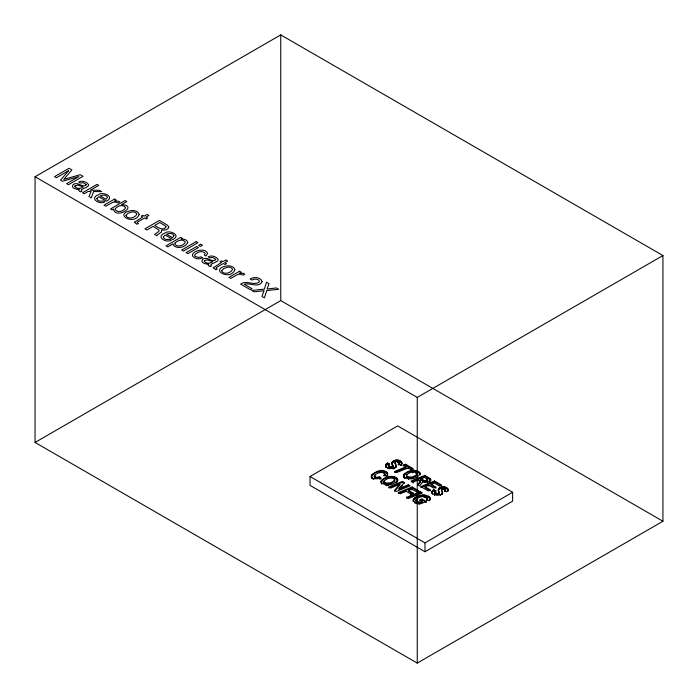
<?xml version="1.0" encoding="UTF-8"?>
<svg xmlns="http://www.w3.org/2000/svg" width="698" height="698" viewBox="0 0 698 698"><rect width="100%" height="100%" fill="white"/><g stroke="black" fill="none" stroke-linecap="round" stroke-linejoin="round"><path stroke-width="1.05" d="M387.669 474.396L387.364 475.853L387.669 475.277C384.964 461.282 356.992 482.091 381.344 478.296L379.712 476.943L375.794 477.292L374.311 475.731C376.554 472.991 381.527 471.298 384.685 473.436L384.668 475.382L384.877 473.925M372.025 477.537L372.025 478.427C369.512 471.961 386.64 468.375 387.669 475.277M429.881 497.587L429.296 500.806L429.994 499.602L429.881 497.587C425.797 492.814 413.556 494.708 413.146 501.513C414.909 495.606 425.789 493.809 429.881 498.477M396.202 466.107L395.958 467.477L396.255 465.61L395.164 462.198L396.83 461.561L398.331 462.041L399.134 463.01L398.933 464.406L398.933 462.512M442.611 492.378L442.567 493.756L441.406 489.333L442.515 488.391L445.289 489.281L445.49 490.659L444.696 491.706M385.488 465.06L386.212 467.581L385.488 465.941L385.837 464.301L387.503 462.983L389.51 463.995C385.75 465.924 391.569 469.58 393.122 466.822C387.407 460.13 401.62 457.094 401.9 463.847L401.786 462.425M391.953 463.769L392.006 462.381M445.49 489.769L444.696 490.816L446.703 491.854C452.06 487.335 439.129 484.264 438.309 489.647L439.478 493.591C437.925 496.348 432.114 492.683 435.866 490.764L433.868 489.743L432.908 490.371L431.844 491.82L431.966 493.53L432.193 491.95L433.868 490.633L433.868 489.743M439.016 492.273L438.309 490.528C439.426 486.436 447.942 486.742 448.177 491.156L448.142 489.193M427.604 480.791L427.403 479.168L424.559 477.476L420.859 478.976L420.859 479.866L424.855 481.646L427.141 481.192L427.673 479.491M401.9 462.966L400.347 465.095L398.34 464.057L399.134 463.01M427.246 498.311L427.089 499.829L427.002 497.735C423.721 495.301 418.39 496.932 415.991 499.873L416.156 501.452L416.915 502.089L420.109 503.075L422.168 502.246L422.168 501.356L419.707 499.934L422.002 499L426.304 501.487L426.304 502.368L422.002 499.881L419.707 500.824M381.038 481.445C383.821 476.35 393.942 474.143 397.686 479.264C396.255 485.232 383.595 487.344 381.038 481.445L381.832 484.089L381.832 483.208M397.686 479.264L397.712 480.835C395.312 474.605 382.521 477.074 381.064 482.955M396.255 465.61L396.255 466.5L395.042 463.455L395.548 461.867M403.427 475.425C406.21 470.321 416.34 468.122 420.074 473.244C418.643 479.203 405.983 481.323 403.427 475.425L403.453 476.935C404.91 471.054 417.701 468.585 420.1 474.815L420.074 473.244M430.736 479.605C429.462 482.519 425.213 482.999 422.526 481.829L419.725 485.983L417.596 484.752L420.318 481.358L419.611 480.294L418.791 479.823L413.094 482.152L411.113 481.009L424.873 475.382L430.116 478.505L430.736 480.494L430.622 479.064M442.611 493.259L441.52 488.966M385.488 465.941L387.503 463.865L387.503 462.983M392.006 463.263C394.021 460.034 399.727 460.174 401.786 463.315M388.315 465.208L390.217 466.726L392.599 466.543L393.122 465.941L391.953 462.879M439.478 492.701L437.454 493.652L434.671 491.977M431.844 491.82L431.966 492.64C434.226 495.929 440.29 496.252 442.567 492.867M384.022 481.332C386.151 478.4 391.587 476.856 394.658 479.194L394.78 480.782C392.651 483.714 387.207 485.311 384.144 482.955L384.022 481.332L384.144 482.955M384.022 482.213L384.45 480.529M406.411 475.303C408.548 472.38 413.975 470.827 417.046 473.174L417.168 473.872C415.04 476.804 409.595 478.4 406.533 476.045L406.411 475.303L406.533 476.935C409.595 479.282 415.04 477.694 417.168 474.762L417.046 474.064M401.036 464.571L401.036 465.461L401.821 464.397M384.144 482.074C387.207 484.421 392.651 482.833 394.78 479.892M415.991 500.754L416.47 499.995M420.301 480.826L420.318 482.248L417.596 485.634L417.596 484.752M396.246 482.013L396.246 482.903L397.485 480.652M426.53 500.518L427.089 498.939M399.082 488.521L408.295 484.761L408.295 485.651L399.082 489.411L399.082 488.521L404.343 482.484L402.493 481.411L388.734 487.038L390.583 488.103L399.823 484.325L399.823 485.206L394.536 491.27L394.536 490.38L399.823 484.325M399.082 489.411L402.371 485.634M384.668 474.492L383.996 475.155L386.116 476.123L387.364 474.972M395.958 466.587C393.436 469.152 388.865 469.012 386.212 466.7M429.296 499.916L428.633 500.545L426.53 499.628M420.859 478.976L424.855 480.765L427.604 479.91M35.057 176.751L280.753 34.9L662.943 255.555L662.943 521.249L417.247 663.1L35.057 442.445L35.057 176.751L417.247 397.406L662.943 255.555M35.057 442.445L280.753 300.594L662.943 521.249M310.034 476.507L397.651 425.92L512.62 492.299L512.62 501.164L425.003 551.752L310.034 485.372L310.034 476.507L425.003 542.887L512.62 492.299M388.734 487.919L402.493 482.301L404.343 483.365L404.343 482.484M411.113 481.89L424.873 476.272L430.622 479.954M398.366 493.486L398.366 492.596L412.125 486.977L418.87 490.869L416.566 491.811L411.811 489.062L408.505 490.406L408.505 491.296L413.164 493.983L413.164 493.102L408.505 490.406M399.343 493.085L412.125 487.858L418.87 491.758M436.093 488.094L431.111 485.215L431.111 484.333L434.235 483.06L439.382 486.035L441.686 485.093L434.549 480.966L420.789 486.593L428.31 490.938L430.605 489.987L425.065 486.794L425.065 487.684L430.605 490.877M420.789 487.474L434.549 481.856L440.796 485.459M431.111 485.215L432.673 484.578M406.541 497.316L420.301 491.697L422.273 492.84L408.513 498.459L406.541 497.316L406.541 498.198L420.301 492.579L421.618 493.338M403.226 465.156L405.529 464.214L413.12 468.594L410.817 469.536L408.033 467.93L396.569 472.607L394.588 471.464L394.588 472.354L406.053 467.677L406.053 466.788L403.226 465.156L403.226 466.046L405.529 465.104L413.12 469.484M394.588 471.464L406.053 466.788M425.065 486.794L428.808 485.276L433.79 488.146L436.093 487.213L431.111 484.333M398.366 492.596L400.347 493.739L406.201 491.348L410.869 494.036L413.164 493.102M426.304 501.487L420.397 503.895L414.839 502.342L413.103 500.021M415.991 499.873L418.242 501.766L420.109 502.194L422.168 501.356M374.311 476.621L374.913 477.842L376.92 478.313L379.712 477.825L379.712 476.943M445.49 490.659L443.919 489.342L443.919 488.46M372.767 478.941L373.578 479.343L373.578 478.453M387.503 463.865L388.838 464.545M433.868 490.633L435.866 491.654L435.866 490.764M408.295 484.761L410.145 485.834L396.385 491.453L394.536 490.38M426.74 479.613L427.673 480.372M419.611 481.184L420.318 482.248M384.877 474.815L384.136 472.991M427.246 499.201L427.002 497.735M398.933 463.402L399.134 463.891M439.391 493.093L439.478 493.591M447.828 488.679L447.828 489.56M447.322 488.181L447.322 489.071M446.615 487.701L446.615 488.591M445.795 487.3L445.795 488.19M445.289 489.281L445.298 491.174M444.949 487.021L444.949 487.902M444.687 488.809L444.687 489.691M444.076 486.846L444.076 487.736M443.195 488.33L443.195 489.211M443.16 486.794L443.16 487.684M442.515 488.391L442.515 489.281M442.314 493.355L441.878 494.708L441.878 493.826M442.244 486.855L442.244 487.745M441.913 488.635L441.913 489.525M441.372 487.03L441.372 487.911M441.406 489.333L441.406 490.223M440.534 487.309L440.534 488.199M440.368 494.69L440.368 495.571M439.731 487.71L439.731 488.6M439.391 492.203L439.321 493.914M439.068 488.164L439.068 489.054M438.963 493.312L438.963 494.193M438.614 488.644L438.614 489.534M438.361 489.141L438.309 490.528M438.257 493.582L438.257 494.463M437.454 493.652L437.454 494.533M436.573 493.486L436.573 494.376M435.674 493.085L435.674 493.975M435.098 492.692L435.098 493.573M434.767 491.645L434.775 493.207M434.549 480.966L434.549 481.856M434.514 494.673L434.514 495.563M432.908 490.371L432.908 491.261M432.568 493.46L432.568 494.35M432.193 491.069L432.193 491.95M430.116 478.505L430.116 479.386M430.047 480.809L430.047 481.699M430.029 498.136L429.994 499.602M429.75 499.306L429.75 500.196M429.54 497.063L429.54 497.953M429.157 481.419L429.157 482.309M429.017 496.566L429.017 497.447M428.808 485.276L428.808 486.157M428.319 496.095L428.319 496.976M427.56 482.126L427.56 483.007M427.403 479.168L427.403 480.058M427.141 480.303L427.141 481.192M426.469 480.59L426.469 481.472M426.365 497.22L426.365 498.11M425.675 480.748L425.675 481.629M425.344 496.793L425.344 497.683M425.003 542.887L425.003 551.752M424.873 475.382L424.873 476.272M424.855 480.765L424.855 481.646M424.899 495.057L424.899 495.938M424.114 480.643L424.114 481.524M424.122 496.575L424.122 497.456M423.878 494.995L423.878 495.885M423.206 480.276L423.206 481.166M422.779 495.039L422.779 495.929M422.526 481.829L422.526 482.719M422.002 499L422.002 499.881M421.906 479.587L421.906 480.468M420.301 491.697L420.301 492.579M420.109 502.194L420.109 503.075M419.812 472.616L419.812 473.497M419.306 472.031L419.306 472.921M418.94 503.72L418.94 504.61M418.791 479.823L418.791 480.704M418.556 471.508L418.556 472.398M417.674 471.08L417.674 471.961M417.247 397.406L417.247 663.1M416.915 501.208L416.915 502.089M416.715 470.749L416.715 471.639M416.697 474.719L416.697 475.6M416.374 472.581L416.374 473.471M416.156 500.562L416.156 501.452M416.043 502.918L416.043 503.808M415.668 470.531L415.668 471.42M415.485 472.232L415.485 473.122M414.839 502.342L414.839 503.223M414.542 470.426L414.542 471.307M414.647 497.875L414.647 498.756M413.853 498.581L413.853 499.463M413.347 470.426L413.347 471.307M413.338 499.297L413.338 500.187M413.094 482.152L413.094 483.033M412.858 472.101L412.858 472.991M412.099 470.539L412.099 471.429M412.125 486.977L412.125 487.858M411.811 489.062L411.811 489.944M410.817 469.536L410.817 470.426M410.817 470.775L410.817 471.656M410.869 494.036L410.869 494.926M410.66 477.109L410.66 477.99M409.22 477.153L409.22 478.043M408.417 478.732L408.417 479.613M408.033 467.93L408.033 468.82M408.068 476.987L408.068 477.877M407.187 476.647L407.187 477.537M406.838 474.509L406.838 475.39M406.533 476.045L406.533 476.935M405.529 464.214L405.529 465.104M404.962 477.694L404.962 478.584L404.221 477.179M404.857 473.288L404.857 474.169M404.133 473.968L404.133 474.849M403.653 474.675L403.653 475.565M403.714 476.629L403.714 477.519M402.493 481.411L402.493 482.301M401.472 461.91L401.472 462.8M401.533 464.039L401.533 464.929M400.957 461.413L400.957 462.303M400.251 460.942L400.251 461.823M399.439 460.54L399.439 461.422M398.593 460.252L398.593 461.142M398.331 462.041L398.331 462.931M398.34 464.057L398.34 464.938M397.712 460.087L397.712 460.968M397.563 461.692L397.563 462.582M397.424 478.636L397.424 479.526M396.996 481.341L396.996 482.222M396.804 460.026L396.804 460.916M396.918 478.06L396.918 478.941M396.167 477.528L396.167 478.418M395.888 460.087L395.888 460.977M395.286 477.1L395.286 477.99M395.164 462.198L395.042 463.455M395.016 460.261L395.016 461.151M394.867 467.503L394.867 468.384M394.658 479.194L394.658 480.084L393.986 478.601M394.326 476.778L394.326 477.668M394.178 460.549L394.178 461.43M394.309 480.739L394.309 481.629M394.012 467.922L394.012 468.812M393.375 460.942L393.375 461.832M393.279 476.56L393.279 477.441M393.035 465.444L393.122 466.822M393.096 468.227L393.096 469.108M392.957 466.264L392.957 467.145M392.704 461.404L392.704 462.285M392.599 466.543L392.599 467.433M392.25 461.884L392.25 462.765M392.145 476.446L392.145 477.336M391.901 466.814L391.901 467.704M391.089 466.883L391.089 467.773M390.95 476.446L390.95 477.336M390.217 466.726L390.217 467.608M389.711 476.56L389.711 477.449M389.51 463.995L389.51 464.885M389.318 466.325L389.318 467.206M389.091 468.218L389.091 469.108M388.742 465.924L388.742 466.814M388.411 464.885L388.411 466.439M388.42 476.795L388.42 477.685M388.271 483.129L388.271 484.019M388.193 484.77L388.193 485.66M387.669 473.261L387.669 474.151M387.381 472.747L387.381 473.628M387.277 467.477L387.277 468.358M387.076 484.813L387.076 485.695M386.91 472.258L386.91 473.148M386.84 475.547L386.84 476.429M386.832 483.182L386.832 484.063M386.544 463.612L386.544 464.493M386.256 471.804L386.256 472.694M386.029 484.752L386.029 485.642M385.837 464.301L385.837 465.191M385.61 465.871L385.61 466.761M385.671 483.016L385.671 483.897M384.799 482.676L384.799 483.557M384.685 473.436L384.685 474.317M383.996 475.155L383.996 476.045M382.469 479.308L382.469 480.198M381.745 479.988L381.745 480.878M381.265 480.704L381.265 481.585M381.326 482.658L381.326 483.54M380.052 478.662L380.052 479.543M378.246 477.319L378.246 478.209M376.92 477.423L376.92 478.313M375.794 477.292L375.794 478.182M374.913 476.961L374.913 477.842M374.809 474.963L374.809 475.844M374.311 475.731L374.364 477.31M372.95 473.689L372.95 474.57M372.113 474.387L372.113 475.277M371.554 475.076L371.554 475.966M371.537 476.978L371.537 477.868M371.292 475.739L371.284 477.266M280.753 34.9L280.753 300.594M207.638 253.461L205.989 255.974L204.261 254.971L205.168 253.618L204.915 252.912C201.94 250.198 196.871 252.013 194.768 254.945A3.089 1.78 0 0 0 195.187 256.367L198.223 257.422L200.98 256.864L202.708 257.867L200.361 258.618A5.139 2.966 0 0 1 197.08 258.67C183.286 254.674 204.453 245.05 207.638 253.461M134.461 222.252L137.035 224.276L138.44 223.465L137.201 222.662L137.567 222.016L144.486 218.029L146.179 219.006L147.627 218.16L145.934 217.183L148.892 215.481L147.095 214.443L144.137 216.144L142.706 215.316L141.249 216.162L142.68 216.991L134.461 222.252M213.274 267.753L215.857 269.786L217.261 268.974L216.022 268.172L216.389 267.526L223.308 263.53L224.992 264.507L226.449 263.67L224.756 262.692L227.714 260.982L225.916 259.944L222.959 261.654L221.519 260.825L220.071 261.663L221.502 262.492L213.274 267.753M96.856 198.607C97.179 201.268 101.07 201.556 103.147 200.876L104.892 201.888C99.5 204.994 88.864 198.372 98.444 194.716C103.051 190.929 115.344 197.072 106.445 201.164L98.688 196.679L96.856 198.607M163.297 236.971C163.611 239.623 167.503 239.911 169.579 239.231L171.333 240.243C165.932 243.349 155.296 236.727 164.876 233.071C169.483 229.284 181.777 235.427 172.886 239.519L165.121 235.034L163.297 236.971M86.151 184.586L86.098 185.171C82.19 188.006 77.112 180.782 72.941 184.813C70.419 188.146 76.92 189.699 79.302 189.324L78.63 190.074L79.319 191.217L80.724 191.828L82.032 191.06C78.202 189.271 88.419 187.893 88.672 185.118L88.576 184.595C86.491 181.602 81.928 180.18 78.656 182.073L80.314 183.033L83.324 182.693L86.151 184.586M215.647 259.342L215.595 259.935C211.686 262.771 206.608 255.538 202.437 259.577C199.907 262.91 206.416 264.463 208.798 264.088L208.126 264.83L208.815 265.982L210.22 266.584L211.529 265.825C207.699 264.036 217.916 262.657 218.169 259.883L218.073 259.359C215.987 256.367 211.424 254.945 208.152 256.838L209.81 257.798L212.82 257.457L215.647 259.342M126.041 215.307L125.98 215.839C128.223 219.835 135.115 217.828 136.817 214.312L136.25 213.143L134.653 212.201A3.429 1.981 0 0 0 131.87 211.948L128.127 213.248L126.041 215.307M221.763 270.571L221.694 271.094C223.936 275.099 230.829 273.093 232.53 269.568L231.972 268.398L230.366 267.465A3.429 1.981 0 0 0 227.583 267.203L223.84 268.512L221.763 270.571M168.768 227.033L168.07 228.612L165.723 229.956L161.526 230.174L161.491 232.059L157.573 234.729L156.989 235.802L154.572 234.406L158.812 231.413L159.1 230.131L153.124 226.37L146.885 229.965L144.922 228.831L159.449 220.446L167.572 225.271L168.768 227.033M125.57 207.655C124.2 211.197 117.744 213.265 115.205 209.74L115.17 209.095C116.941 205.788 123.433 203.886 125.57 207.655M113.512 209.138C115.458 219.887 139.05 205.683 121.557 204.593L126.827 201.548L125.099 200.553L110.511 208.972L112.16 209.915L113.512 209.138M139.19 214.513C134.295 226.388 112.204 213.562 131.87 210.543A6.186 3.569 0 0 1 135.909 211.162L137.995 212.34L139.19 214.513M234.903 269.777C230.017 281.652 207.917 268.817 227.583 265.798A6.186 3.569 0 0 1 231.623 266.418L233.708 267.604L234.903 269.777M74.878 185.938L74.773 186.479C76.588 189.097 80.872 188.896 83.202 186.977L77.731 185.075L74.878 185.938M204.374 260.703L204.27 261.244C206.084 263.861 210.368 263.661 212.698 261.741L207.227 259.839L204.374 260.703M107.518 197.359L106.035 199.288L100.146 195.894C102.379 194.742 106.462 194.559 107.518 197.359M173.95 235.715L172.467 237.643L166.586 234.249C168.811 233.097 172.895 232.914 173.95 235.715M166.002 226.92C163.602 231.404 157.478 227.339 154.764 225.419L159.729 222.557L165.365 225.899L166.002 226.92M262.178 281.634C258.81 288.396 249.814 282.42 244.274 284.252L252.013 288.719L250.329 289.687L240.601 284.077C246.359 279.846 253.706 285.892 259.246 282.132L259.22 280.509L257.361 279.322L254.377 279.095L251.899 280.046L250.093 278.999C253.714 276.635 260.738 277.001 262.178 281.634M187.745 242.625C185.467 247.485 176.812 249.448 173.209 244.972L173.174 243.768L167.764 246.9L165.976 245.871L180.747 237.337L182.483 238.341L181.079 239.152C183.548 238.925 187.535 239.562 187.745 242.625M266.514 282.254L264.306 289.155L251.655 290.455L254.028 291.825L264.027 290.7L261.968 296.414L264.411 297.819L266.749 290.569L278.711 289.295L276.364 287.942L267.125 289.024L268.974 283.676L266.514 282.254M93.602 191.549L91.255 197.848L88.978 196.539L91.019 191.54L88.157 191.47L84.179 193.765L82.469 192.779L97.005 184.385L98.715 185.38L90.278 190.249L99.343 190.284L101.62 191.601L93.602 191.549M175.119 242.991L174.866 244.265C177.467 247.616 183.33 245.705 185.232 242.52L185.214 241.874C182.763 238.515 177.501 240.461 175.119 242.991M68.64 170.644L60.56 180.128L62.506 181.253L78.909 176.568L66.615 183.626L68.483 184.7L83.018 176.315L80.226 174.701L63.797 179.403L71.903 169.902L69.085 168.27L54.557 176.664L56.433 177.746L68.64 170.644M114.551 199.07L103.958 205.186L105.738 206.207L113.076 202.184L116.077 202.088L118.014 203.013L119.89 201.931L118.18 201.111L114.411 201.103L116.243 200.038L114.551 199.07M196.19 241.656L181.655 250.041L183.443 251.071L197.97 242.677L196.19 241.656M196.653 246.525L186.113 252.615L187.919 253.662L198.468 247.572L196.653 246.525M200.64 244.221L198.625 245.391L200.431 246.429L202.455 245.268L200.64 244.221M239.545 271.234L228.953 277.35L230.733 278.371L238.07 274.349L241.072 274.253L243.009 275.187L244.885 274.096L243.174 273.276L239.405 273.267L241.238 272.211L239.545 271.234"/></g></svg>
